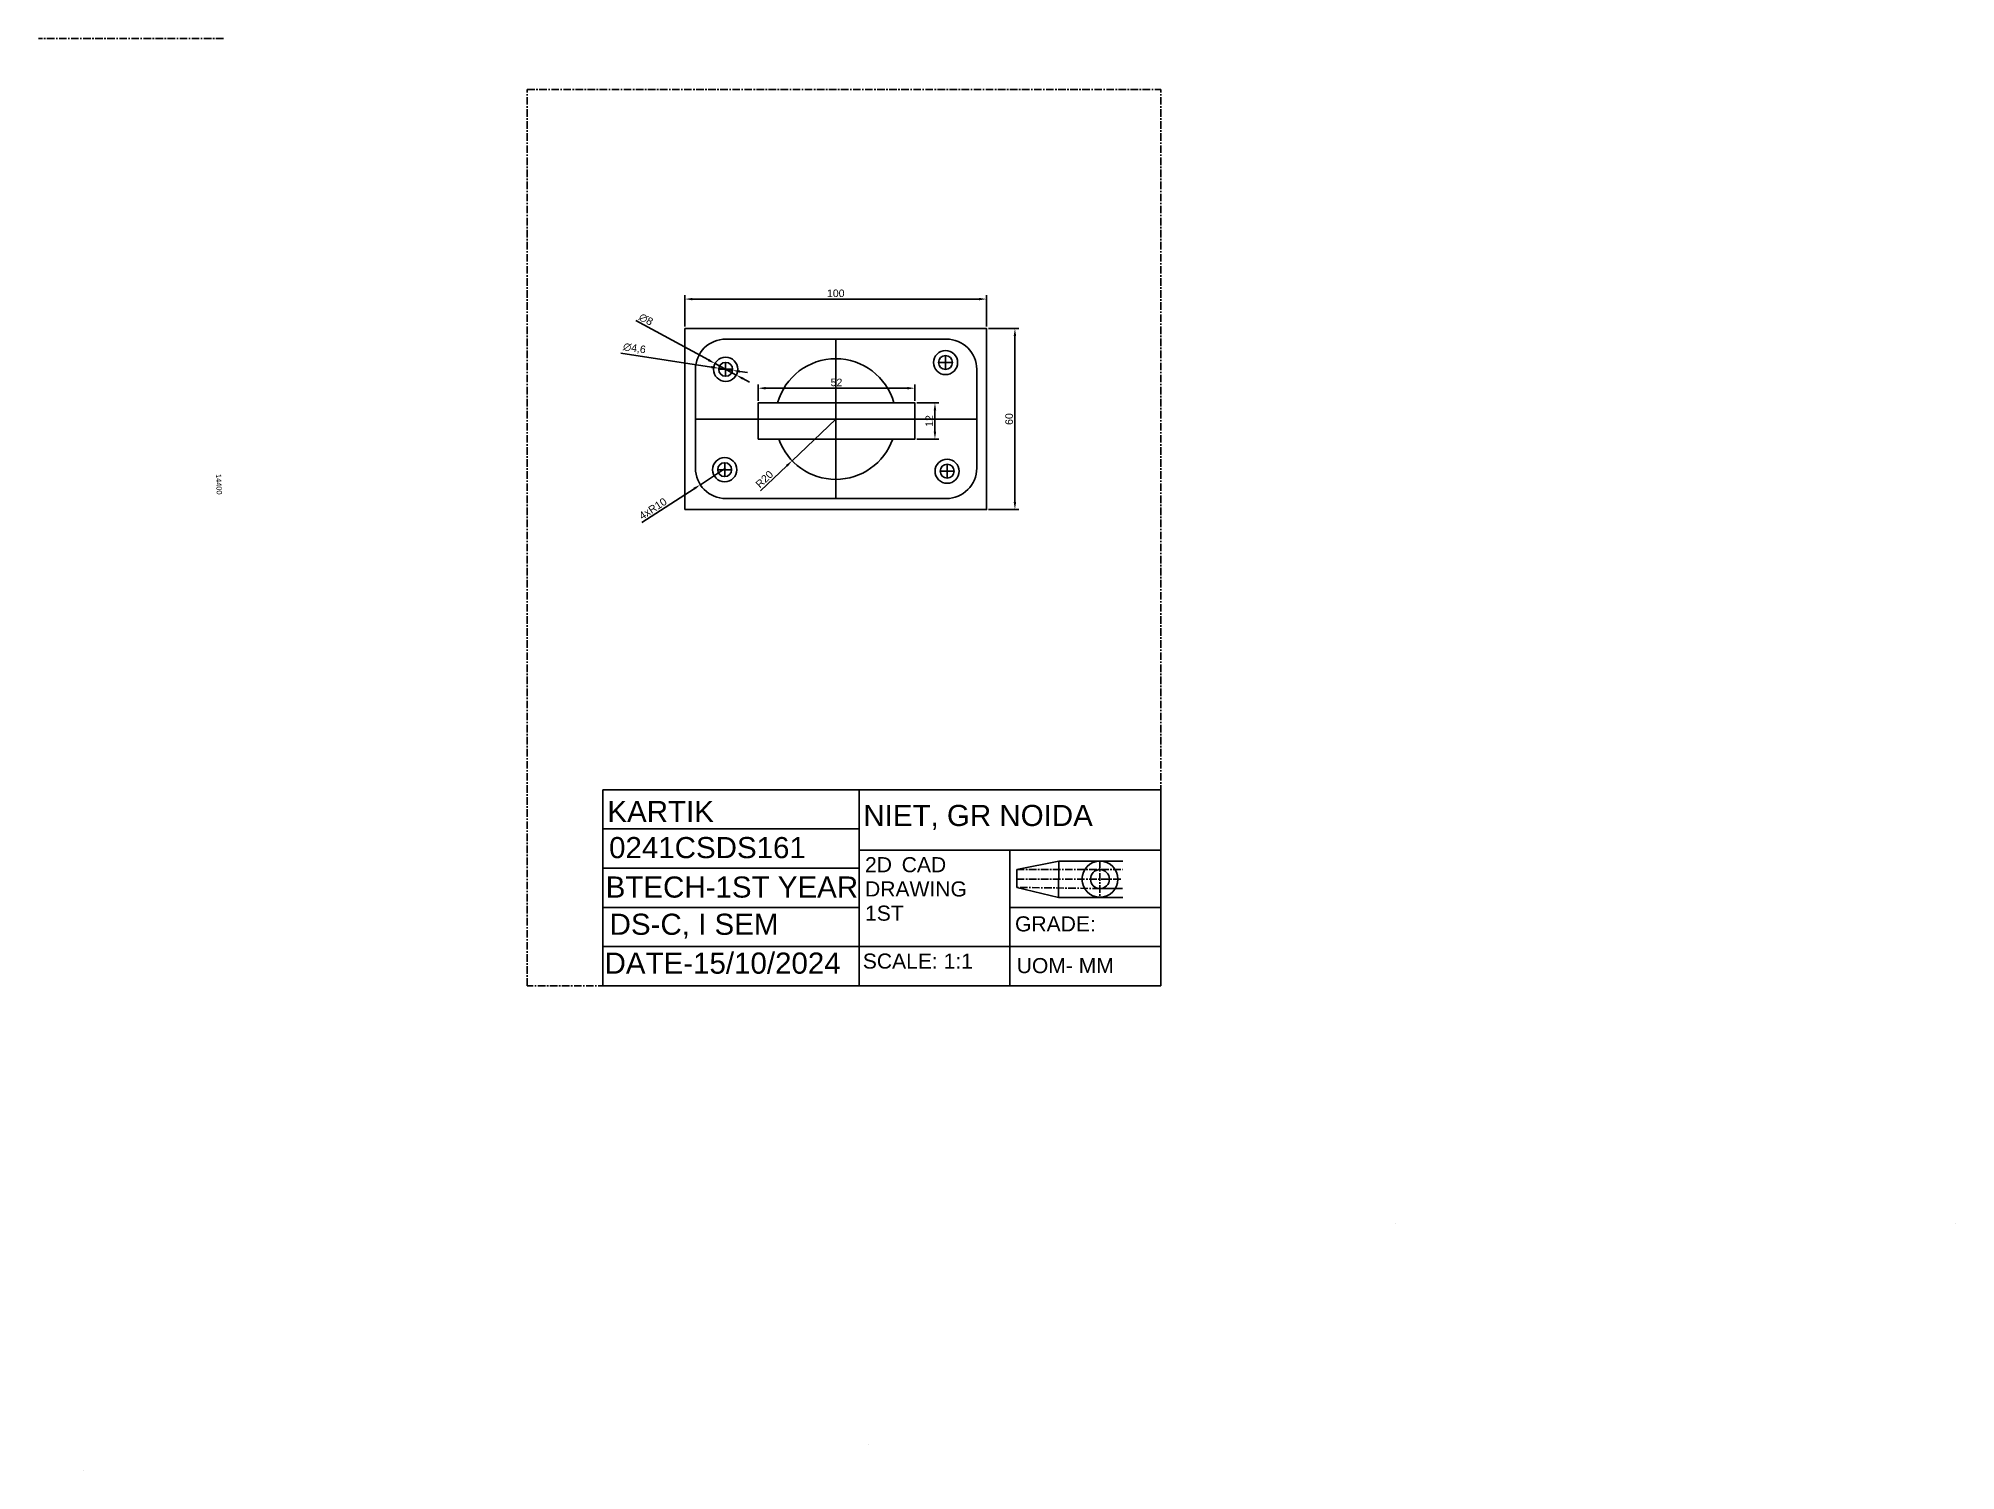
# Model space of a CAD drawing. Header units: millimetres. Extents: x -124 to 511, y 150 to 625.
import ezdxf

# ---------------------------------------------------------------- set-up
doc = ezdxf.new("R2010")
doc.units = ezdxf.units.MM
doc.header["$MEASUREMENT"] = 0
doc.linetypes.add('CENTERX2', pattern=[4, 2.5, -0.5, 0.5, -0.5])
doc.styles.get("Standard").update_dxf_attribs({"font": 'arial.ttf'})
doc.dimstyles.new('ISO-25', dxfattribs={"dimtxt": 2.5, "dimasz": 2.5, "dimexe": 1.25, "dimexo": 0.625, "dimtad": 1, "dimtxsty": 'Standard', "dimcen": 2.5, "dimadec": 0, "dimazin": 0, "dimtfac": 1, "dimtmove": 0, "dimatfit": 3, "dimfxl": 1, "dimarcsym": 0})

# ---------------------------------------------------------------- blocks, each defined once
blk = doc.blocks.new('*D12')
at = {"color": 0, "lineweight": -2, "transparency": 16777216}
for p, q in [((114.27, 504.57), (114.27, 510.06)), ((116.77, 508.81), (163.77, 508.81)), ((166.27, 504.57), (166.27, 510.06))]:
    blk.add_line(p, q, dxfattribs=at)
at = {"color": 0, "transparency": 16777216}
for points in [[(116.77, 509.23), (116.77, 508.39), (114.27, 508.81)], [(163.77, 509.23), (163.77, 508.39), (166.27, 508.81)]]:
    blk.add_solid(points, dxfattribs=at)
at = {"layer": 'Defpoints', "color": 0, "transparency": 16777216}
for p in [(166.27, 508.81), (114.27, 503.95), (166.27, 503.95)]:
    blk.add_point(p, dxfattribs=at)
at = {"color": 0, "transparency": 16777216, "insert": (140.27, 510.71), "char_height": 2.5, "attachment_point": 5}
blk.add_mtext('52', dxfattribs=at)
blk = doc.blocks.new('*D13')
at = {"color": 0, "lineweight": -2, "transparency": 16777216}
for p, q in [((90.03, 529.22), (90.03, 539.59)), ((92.53, 538.34), (187.53, 538.34)), ((190.03, 529.22), (190.03, 539.59))]:
    blk.add_line(p, q, dxfattribs=at)
at = {"color": 0, "transparency": 16777216}
for points in [[(92.53, 538.75), (92.53, 537.92), (90.03, 538.34)], [(187.53, 538.75), (187.53, 537.92), (190.03, 538.34)]]:
    blk.add_solid(points, dxfattribs=at)
at = {"layer": 'Defpoints', "color": 0, "transparency": 16777216}
for p in [(190.03, 538.34), (90.03, 528.59), (190.03, 528.59)]:
    blk.add_point(p, dxfattribs=at)
at = {"color": 0, "transparency": 16777216, "insert": (140.03, 540.24), "char_height": 2.5, "attachment_point": 5}
blk.add_mtext('100', dxfattribs=at)
blk = doc.blocks.new('*D14')
at = {"color": 0, "lineweight": -2, "transparency": 16777216}
for p, q in [((190.66, 528.59), (200.67, 528.59)), ((199.42, 526.09), (199.42, 471.09)), ((190.66, 468.59), (200.67, 468.59))]:
    blk.add_line(p, q, dxfattribs=at)
at = {"color": 0, "transparency": 16777216}
for points in [[(199, 526.09), (199.83, 526.09), (199.42, 528.59)], [(199, 471.09), (199.83, 471.09), (199.42, 468.59)]]:
    blk.add_solid(points, dxfattribs=at)
at = {"layer": 'Defpoints', "color": 0, "transparency": 16777216}
for p in [(190.03, 528.59), (190.03, 468.59), (199.42, 468.59)]:
    blk.add_point(p, dxfattribs=at)
at = {"color": 0, "transparency": 16777216, "insert": (197.51, 498.59), "char_height": 2.5, "attachment_point": 5, "rotation": 90}
blk.add_mtext('60', dxfattribs=at)
blk = doc.blocks.new('*D15')
at = {"color": 0, "lineweight": -2, "transparency": 16777216}
for p, q in [((103.53, 482.27), (95.14, 476.83)), ((75.77, 464.27), (93.05, 475.47))]:
    blk.add_line(p, q, dxfattribs=at)
at = {"color": 0, "transparency": 16777216}
blk.add_solid([(92.82, 475.82), (93.27, 475.12), (95.14, 476.83)], dxfattribs=at)
at = {"layer": 'Defpoints', "color": 0, "transparency": 16777216}
for p in [(95.14, 476.83), (103.53, 482.27)]:
    blk.add_point(p, dxfattribs=at)
at = {"color": 0, "transparency": 16777216, "insert": (79.41, 468.89), "char_height": 2.5, "attachment_point": 5, "rotation": 32.94807}
blk.add_mtext('4xR10', dxfattribs=at)
blk = doc.blocks.new('*D16')
at = {"color": 0, "lineweight": -2, "transparency": 16777216}
for p, q in [((73.72, 531.22), (97.82, 518.17)), ((107.05, 513.17), (100.02, 516.98)), ((109.25, 511.98), (111.45, 510.79))]:
    blk.add_line(p, q, dxfattribs=at)
at = {"color": 0, "transparency": 16777216}
for points in [[(98.02, 518.53), (97.62, 517.8), (100.02, 516.98)], [(109.45, 512.34), (109.05, 511.61), (107.05, 513.17)]]:
    blk.add_solid(points, dxfattribs=at)
at = {"layer": 'Defpoints', "color": 0, "transparency": 16777216}
for p in [(100.02, 516.98), (107.05, 513.17)]:
    blk.add_point(p, dxfattribs=at)
at = {"color": 0, "transparency": 16777216, "insert": (77.13, 531.61), "char_height": 2.5, "attachment_point": 5, "rotation": 331.56348}
blk.add_mtext('∅8', dxfattribs=at)
blk = doc.blocks.new('*D17')
at = {"color": 0, "lineweight": -2, "transparency": 16777216}
for p, q in [((68.75, 520.41), (98.79, 515.8)), ((105.81, 514.72), (101.26, 515.42)), ((108.28, 514.34), (110.75, 513.96))]:
    blk.add_line(p, q, dxfattribs=at)
at = {"color": 0, "transparency": 16777216}
for points in [[(98.85, 516.21), (98.73, 515.39), (101.26, 515.42)], [(108.34, 514.76), (108.22, 513.93), (105.81, 514.72)]]:
    blk.add_solid(points, dxfattribs=at)
at = {"layer": 'Defpoints', "color": 0, "transparency": 16777216}
for p in [(101.26, 515.42), (105.81, 514.72)]:
    blk.add_point(p, dxfattribs=at)
at = {"color": 0, "transparency": 16777216, "insert": (73.29, 521.91), "char_height": 2.5, "attachment_point": 5, "rotation": 351.26824}
blk.add_mtext('∅4,6', dxfattribs=at)
blk = doc.blocks.new('*D18')
at = {"color": 0, "lineweight": -2, "transparency": 16777216}
for p, q in [((140.03, 498.59), (125.57, 484.78)), ((115.09, 474.77), (123.76, 483.05))]:
    blk.add_line(p, q, dxfattribs=at)
at = {"color": 0, "transparency": 16777216}
blk.add_solid([(123.47, 483.36), (124.05, 482.75), (125.57, 484.78)], dxfattribs=at)
at = {"layer": 'Defpoints', "color": 0, "transparency": 16777216}
for p in [(140.03, 498.59), (125.57, 484.78)]:
    blk.add_point(p, dxfattribs=at)
at = {"color": 0, "transparency": 16777216, "insert": (116.38, 478.64), "char_height": 2.5, "attachment_point": 5, "rotation": 43.6745}
blk.add_mtext('R20', dxfattribs=at)
blk = doc.blocks.new('*D19')
at = {"color": 0, "lineweight": -2, "transparency": 16777216}
for p, q in [((166.89, 503.95), (174.16, 503.95)), ((172.91, 501.45), (172.91, 494.45)), ((166.89, 491.95), (174.16, 491.95))]:
    blk.add_line(p, q, dxfattribs=at)
at = {"color": 0, "transparency": 16777216}
for points in [[(172.5, 501.45), (173.33, 501.45), (172.91, 503.95)], [(172.5, 494.45), (173.33, 494.45), (172.91, 491.95)]]:
    blk.add_solid(points, dxfattribs=at)
at = {"layer": 'Defpoints', "color": 0, "transparency": 16777216}
for p in [(166.27, 503.95), (166.27, 491.95), (172.91, 491.95)]:
    blk.add_point(p, dxfattribs=at)
at = {"color": 0, "transparency": 16777216, "insert": (171.03, 497.95), "char_height": 2.5, "attachment_point": 5, "rotation": 90}
blk.add_mtext('12', dxfattribs=at)

msp = doc.modelspace()

# ---------------------------------------------------------------- linework, layer by layer
at = {"linetype": 'CENTERX2'}
for p, q in [((-62.951, 624.734), (-124.303, 624.734)), ((37.764, 310.764), (37.764, 607.764)), ((37.764, 607.764), (247.764, 607.764)), ((247.764, 310.764), (247.764, 607.764)), ((247.764, 310.764), (37.764, 310.764)), ((247.764, 310.764), (247.764, 310.764))]:
    msp.add_line(p, q, dxfattribs=at)
at = {"color": 114, "true_color": 0x139b48}
for p, q in [((140.032, 525.072), (140.032, 472.265)), ((93.535, 498.591), (186.746, 498.591))]:
    msp.add_line(p, q, dxfattribs=at)
for p, q in [((103.535, 515.072), (101.235, 515.072)), ((103.535, 515.072), (103.535, 517.372)), ((103.535, 512.772), (103.535, 515.072)), ((103.535, 515.072), (105.835, 515.072)), ((176.432, 517.31), (174.132, 517.31)), ((176.432, 517.31), (176.432, 519.61)), ((176.432, 517.31), (178.732, 517.31)), ((176.432, 517.31), (176.432, 515.01)), ((103.213, 481.809), (103.213, 484.109)), ((176.941, 481.3), (176.941, 483.6)), ((103.213, 481.809), (100.913, 481.809)), ((103.213, 481.809), (105.513, 481.809)), ((103.213, 481.809), (103.213, 479.509)), ((176.941, 481.3), (174.641, 481.3)), ((176.941, 481.3), (179.241, 481.3)), ((176.941, 481.3), (176.941, 479)), ((62.764, 375.764), (62.764, 310.764)), ((247.764, 375.764), (62.764, 375.764)), ((147.764, 310.764), (147.764, 375.764)), ((247.764, 310.764), (247.764, 375.764)), ((147.764, 362.764), (62.764, 362.764)), ((147.764, 349.764), (62.764, 349.764)), ((247.764, 355.764), (147.764, 355.764)), ((247.764, 355.764), (197.764, 355.764)), ((197.764, 336.764), (197.764, 355.764)), ((213.964, 352.107), (200.042, 349.285)), ((213.892, 340.008), (213.964, 352.107)), ((227.613, 352.107), (213.964, 352.107)), ((227.613, 352.107), (235.183, 352.107)), ((200.042, 346.143), (200.042, 349.285)), ((200.042, 349.285), (200.042, 343.375)), ((200.042, 343.375), (213.892, 340.008)), ((235.183, 340.052), (213.892, 340.008)), ((227.528, 343.002), (235.035, 343.002)), ((147.764, 336.764), (62.764, 336.764)), ((197.764, 310.764), (197.764, 336.764)), ((247.764, 336.764), (197.764, 336.764)), ((247.764, 323.764), (62.764, 323.764)), ((62.764, 310.764), (247.764, 310.764)), ((62.764, 310.764), (147.764, 310.764)), ((147.764, 310.764), (197.764, 310.764)), ((325.573, 232.122), (325.573, 232.122)), ((511.267, 232.122), (511.267, 232.122)), ((511.267, 232.122), (511.267, 232.122)), ((511.267, 232.122), (511.267, 232.122)), ((150.984, 158.76), (150.984, 158.76)), ((-109.358, 150.129), (-109.358, 150.129))]:
    msp.add_line(p, q)
at = {"color": 3, "linetype": 'CENTERX2'}
for p, q in [((227.613, 352.107), (227.613, 340.036)), ((200.042, 346.143), (235.004, 346.143))]:
    msp.add_line(p, q, dxfattribs=at)
at = {"color": 5, "linetype": 'CENTERX2'}
for p, q in [((200.042, 349.285), (235.183, 349.285)), ((227.613, 343.001), (200.042, 343.375))]:
    msp.add_line(p, q, dxfattribs=at)
for points in [[(90.032, 468.591), (190.032, 468.591), (190.032, 528.591), (90.032, 528.591)], [(114.268, 491.949), (166.268, 491.949), (166.268, 503.949), (114.268, 503.949)]]:
    msp.add_lwpolyline(points, close=True)
msp.add_lwpolyline([(103.535, 525.072), (176.746, 525.072, -0.4142136), (186.746, 515.072), (186.746, 482.265, -0.4142136), (176.746, 472.265), (103.535, 472.265, -0.4142136), (93.535, 482.265), (93.535, 515.072, -0.4142136)], format="xyb", close=True)
for centre, radius in [((176.432, 517.31), 4), ((103.535, 515.072), 4), ((103.535, 515.072), 2.3), ((176.432, 517.31), 2.3), ((103.213, 481.809), 4), ((103.213, 481.809), 2.3), ((176.941, 481.3), 4), ((176.941, 481.3), 2.3), ((227.613, 346.143), 5.964), ((227.613, 346.143), 3.142)]:
    msp.add_circle(centre, radius)
for start, end in [(15.539344, 164.460656), (199.396285, 340.603715)]:
    msp.add_arc((140.032, 498.591), 20, start, end)

# ---------------------------------------------------------------- texts
at = {"linetype": 'CENTERX2'}
msp.add_text('14400', height=1.7618, rotation=272.387538, dxfattribs=at).set_placement((-65.454, 480.357))
at = {"color": 40, "true_color": 0xf8d731}
for s, height, p in [('KARTIK', 7, (64.327, 365.04)), ('NIET, GR NOIDA ', 7, (149.181, 363.733)), ('0241CSDS161', 7, (64.888, 353.087)), ('2D ', 5, (149.742, 348.417)), ('CAD', 5, (161.89, 348.417)), ('BTECH-1ST YEAR', 7, (63.766, 340.013)), ('DRAWING ', 5, (149.742, 340.385)), ('1ST ', 5, (149.742, 332.353)), ('DS-C, I SEM', 7, (65.075, 327.686)), ('GRADE:', 5, (199.458, 328.806)), ('DATE-15/10/2024', 7, (63.393, 314.799)), ('SCALE: 1:1', 5, (148.994, 316.48)), ('UOM- MM', 5, (200.018, 314.985))]:
    msp.add_text(s, height=height, dxfattribs=at).set_placement(p)

# ---------------------------------------------------------------- dimensions: what is measured, and where the dimension line sits
for base, p1, p2, picture, middle in [((190.032, 538.337), (90.032, 528.591), (190.032, 528.591), '*D13', (140.032, 540.239)), ((166.268, 508.811), (114.268, 503.949), (166.268, 503.949), '*D12', (140.268, 510.712))]:
    dim = msp.add_linear_dim(base=base, p1=p1, p2=p2, dimstyle='ISO-25')
    dim.commit()
    dim.dimension.update_dxf_attribs({"geometry": picture, "text_midpoint": middle})
for p1, p2, picture, middle in [((107.052, 513.167), (100.018, 516.977), '*D16', (76.189, 529.88)), ((105.808, 514.723), (101.262, 515.421), '*D17', (72.963, 519.768))]:
    dim = msp.add_diameter_dim_2p(p1=p1, p2=p2, dimstyle='ISO-25')
    dim.commit()
    dim.dimension.update_dxf_attribs({"geometry": picture, "text_midpoint": middle, "dimtype": 163})
for base, p1, p2, picture, middle in [((199.416, 468.591), (190.032, 528.591), (190.032, 468.591), '*D14', (197.515, 498.591)), ((172.913, 491.949), (166.268, 503.949), (166.268, 491.949), '*D19', (171.033, 497.949))]:
    dim = msp.add_linear_dim(base=base, p1=p1, p2=p2, angle=90, dimstyle='ISO-25')
    dim.commit()
    dim.dimension.update_dxf_attribs({"geometry": picture, "text_midpoint": middle})
dim = msp.add_radius_dim(center=(140.032, 498.591), mpoint=(125.567, 484.78), dimstyle='ISO-25')
dim.commit()
dim.dimension.update_dxf_attribs({"geometry": '*D18', "text_midpoint": (117.695, 477.265), "dimtype": 164})
dim = msp.add_radius_dim(center=(103.535, 482.265), mpoint=(95.143, 476.826), text='4xR10', dimstyle='ISO-25')
dim.commit()
dim.dimension.update_dxf_attribs({"geometry": '*D15', "text_midpoint": (80.443, 467.299), "dimtype": 164})

doc.saveas('drawing.dxf')
